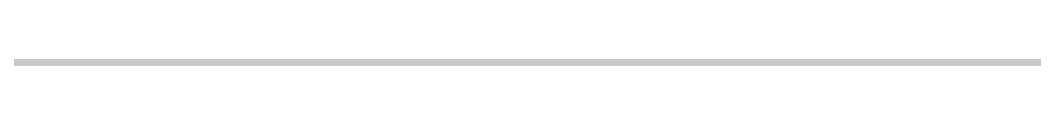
# Model space of a CAD drawing. Header units: inches. Extents: x -4110 to -1807, y 11006 to 12281.
# Drawn here: x -3688.75 to -3680.09, y 11888.31 to 11888.31 of the extents above; entities that cross this region are included whole.
import ezdxf

# ---------------------------------------------------------------- set-up
doc = ezdxf.new("R2010")
doc.units = ezdxf.units.IN
doc.header["$MEASUREMENT"] = 0
for name, color, linetype, lineweight in [('0-1', 7, 'Continuous', 5), ('0-2', 7, 'Continuous', 9), ('A-DOOR-3', 7, 'Continuous', 9), ('A-DOOR-FRAM-1', 31, 'Continuous', 18)]:
    doc.layers.add(name, color=color, linetype=linetype, lineweight=lineweight)

# ---------------------------------------------------------------- blocks, each defined once
blk = doc.blocks.new('SWING - SINGLE - FLUSH - SWING - FLUSH - 2-10 x 6-8 - PRIVACY-3983845-ENLARGED RCP - 3RD FLOOR PLAN - EAST')
at = {"layer": 'A-DOOR-FRAM-1'}
blk.add_hatch(color=256, dxfattribs=at).paths.add_polyline_path([(17, -2.875), (17, -2.375), (-17, -2.375), (-17, -2.875), (16.5, -2.875)], flags=0)
at = {"layer": 'A-DOOR-3'}
blk.add_arc((17, -2.375), 34.0666, 180, 266.63431, dxfattribs=at)
blk = doc.blocks.new('CTR - 1st Phase - Unit Layouts_rvt-1-ENLARGED RCP - 3RD FLOOR PLAN - EAST')
at = {"layer": '0-2'}
blk.add_blockref('SWING - SINGLE - FLUSH - SWING - FLUSH - 2-10 x 6-8 - PRIVACY-3983845-ENLARGED RCP - 3RD FLOOR PLAN - EAST', (-3679.7805, 11891.1894), dxfattribs=at)

msp = doc.modelspace()

# ---------------------------------------------------------------- block references
at = {"layer": '0-1'}
msp.add_blockref('CTR - 1st Phase - Unit Layouts_rvt-1-ENLARGED RCP - 3RD FLOOR PLAN - EAST', (0, 0), dxfattribs=at)

doc.saveas('drawing.dxf')
